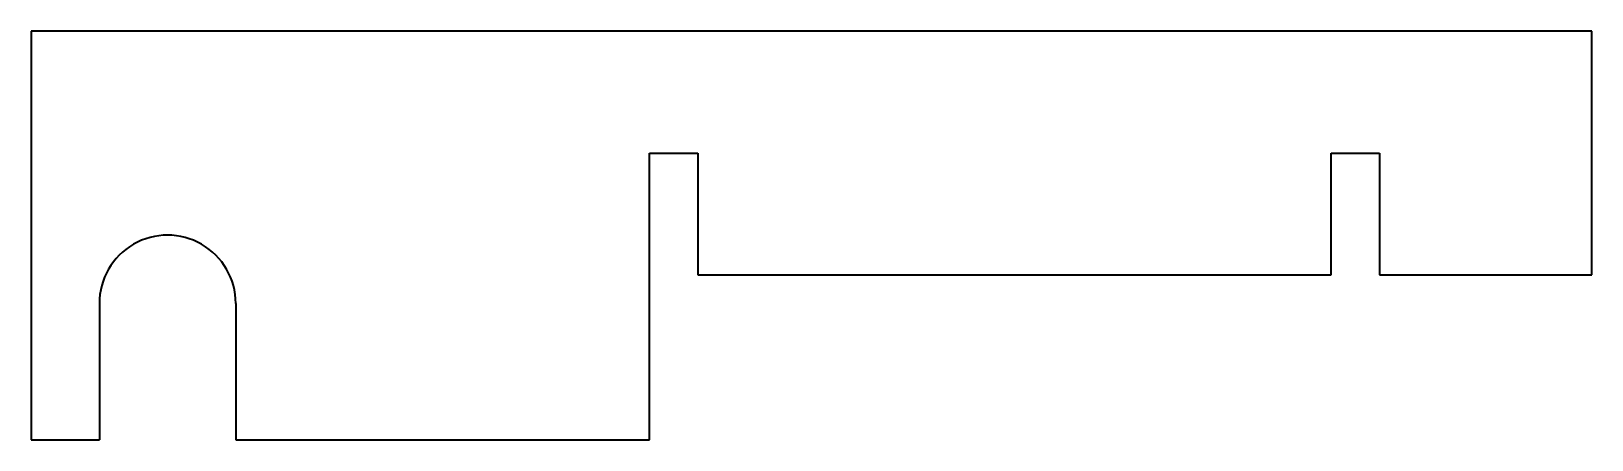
# Model space of a CAD drawing. Extents: x -12 to 309, y 63 to 147.
import ezdxf

# ---------------------------------------------------------------- set-up
doc = ezdxf.new("R2010")
doc.units = 0

msp = doc.modelspace()

# ---------------------------------------------------------------- linework, layer by layer
at = {"color": 7, "lineweight": 35}
for p, q in [((308.761719, 146.933273), (-11.761597, 146.933273)), ((-11.761597, 146.933273), (-11.761597, 96.933273)), ((308.761719, 96.933273), (308.761719, 146.933273)), ((115.247314, 121.933273), (125.147217, 121.933273)), ((115.247314, 96.933273), (115.247314, 121.933273)), ((125.147217, 121.933273), (125.147217, 96.933273)), ((255.247314, 121.933273), (265.147217, 121.933273)), ((255.247314, 96.933273), (255.247314, 121.933273)), ((265.147217, 121.933273), (265.147217, 96.933273)), ((-11.761597, 96.933273), (-11.761597, 63.066734)), ((115.247314, 63.066734), (115.247314, 96.933273)), ((125.147217, 96.933273), (255.247314, 96.933273)), ((265.147217, 96.933273), (308.761719, 96.933273)), ((2.238403, 91.066727), (2.238403, 63.066734)), ((30.238403, 91.066727), (30.238403, 63.066734)), ((-11.761597, 63.066734), (2.238403, 63.066734)), ((30.238403, 63.066734), (115.247314, 63.066734))]:
    msp.add_line(p, q, dxfattribs=at)
msp.add_arc((16.238403, 91.066727), 14, 0, 180.000005, dxfattribs=at)

doc.saveas('drawing.dxf')
